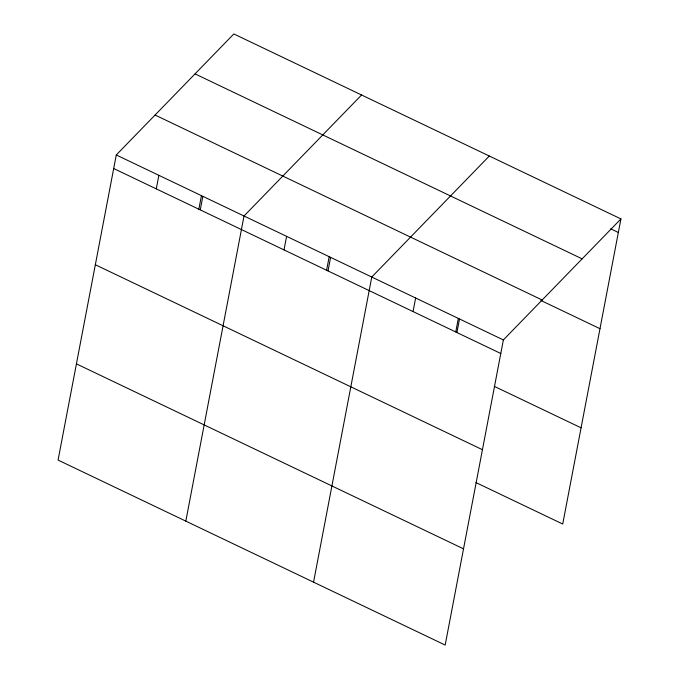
<?xml version="1.0" encoding="UTF-8"?>
<svg xmlns="http://www.w3.org/2000/svg" width="679" height="679" viewBox="0 0 679 679"><rect width="100%" height="100%" fill="white"/><g stroke="black" fill="none" stroke-linecap="round" stroke-linejoin="round"><path stroke-width="1.02" d="M116.279 154.965L58.071 460.082L445.169 645.05L503.377 339.933L620.929 218.918L233.831 33.95L116.279 154.965L503.377 339.933M156.272 188.872L158.852 175.309M198.854 209.217L201.434 195.654M200.28 209.811L202.843 196.384M185.817 521.124L244.016 215.998L361.567 94.992M284.009 249.906L286.597 236.351M326.591 270.259L329.179 256.696M328.025 270.853L330.588 257.426M313.554 582.158L371.761 277.04L489.313 156.026M413.044 311.568L415.633 298.005M455.77 331.887L458.325 318.468M456.916 332.532L459.505 318.969M620.929 218.918L562.721 524.035L475.937 482.565M610.71 228.831L618.34 232.481M195.034 73.884L582.141 258.852M155.067 115.031L542.173 299.999M540.857 300.441L599.99 328.695M113.69 168.519L500.788 353.496M494.287 386.351L581.08 427.821M95.332 264.734L482.438 449.702M76.421 363.868L463.528 548.836"/></g></svg>
